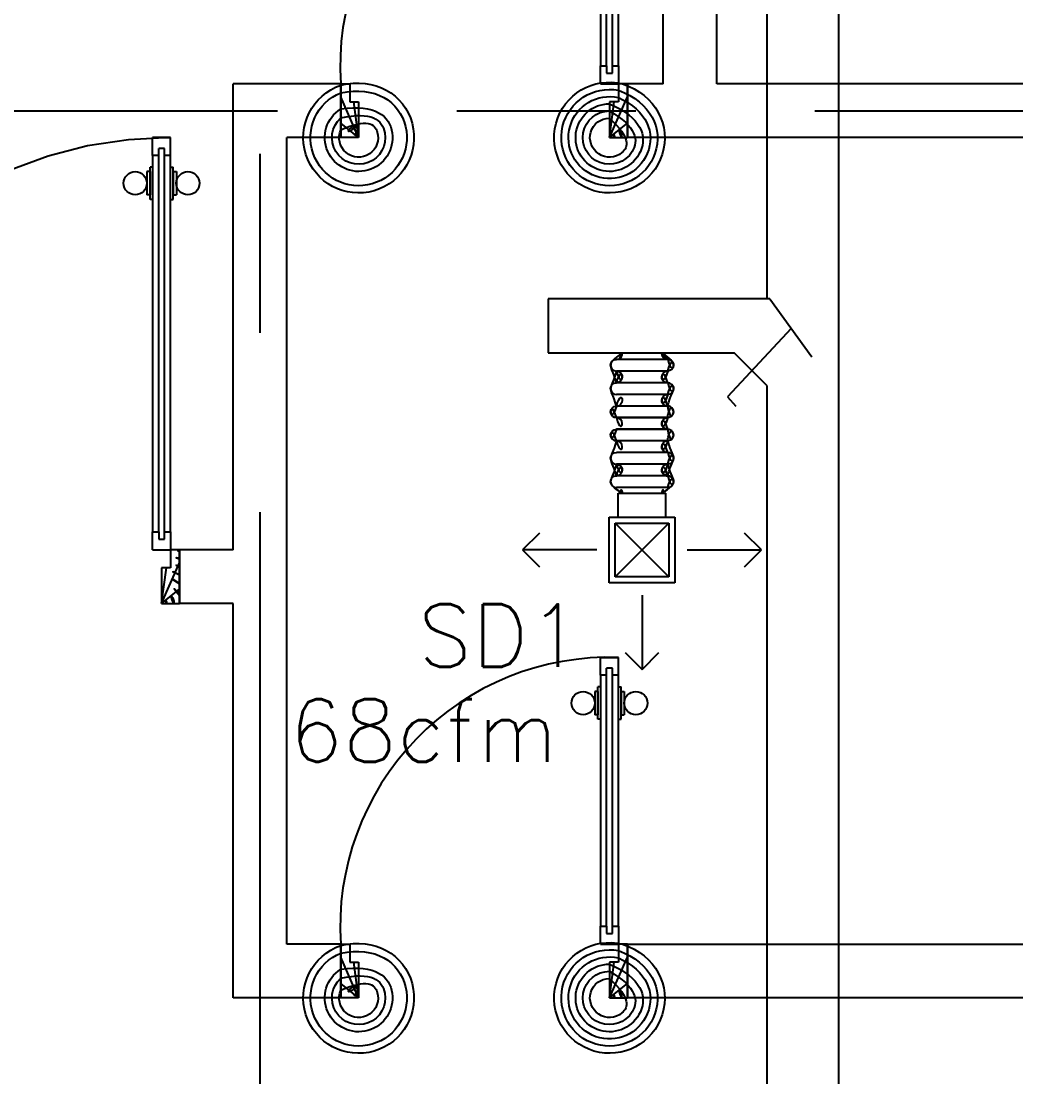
# Model space of a CAD drawing. Extents: x 417866230.2 to 417866327.8, y 43498045.5 to 43498135.4.
# Drawn here: x 417866244.73 to 417866247.506, y 43498112.027 to 43498114.972 of the extents above; entities that cross this region are included whole.
import ezdxf

# ---------------------------------------------------------------- set-up
doc = ezdxf.new("R2010")
doc.units = 0
doc.header["$MEASUREMENT"] = 0
doc.linetypes.add('CENTERX2', pattern=[4, 2.5, -0.5, 0.5, -0.5])
doc.linetypes.add('HIDDEN', pattern=[0.375, 0.25, -0.125])
for name, color, linetype in [('AXES', 11, 'CENTERX2'), ('DOOR', 9, 'CONTINUOUS'), ('DUCT', 6, 'CONTINUOUS'), ('M-AC-FLEX', 3, 'CONTINUOUS'), ('M-EGU.', 2, 'CONTINUOUS'), ('SCD', 2, 'CONTINUOUS'), ('WALL', 4, 'CONTINUOUS')]:
    doc.layers.add(name, color=color, linetype=linetype)
doc.styles.add('ROMANS', font='ROMANS.shx', dxfattribs={"width": 0.6})

# ---------------------------------------------------------------- blocks, each defined once
blk = doc.blocks.new('DOOR100')
at = {"layer": 'DOOR', "color": 7, "linetype": 'ByBlock'}
for p, q in [((-75.00000000011642, 1250), (-74.99999999959255, 1300.000000000029)), ((-75.00000000011642, 1300), (-25.00000000011642, 1300)), ((-25.00000000011642, 1300), (-75.00000000011642, 1300)), ((-25.00000000011642, 1250), (-25.00000000011642, 1300)), ((-58.00000000011642, 1250), (-58.00000000011642, 1270)), ((-42.00000000011642, 1270), (-58.00000000011642, 1270)), ((-42.00000000011642, 1250), (-42.00000000011642, 1270)), ((-58.00000000011642, 1250), (-75.00000000011642, 1250)), ((-25.00000000011642, 1250), (-42.00000000011642, 1250)), ((-82.20000000018626, 1127.642457221402), (-82.20000000018626, 1217.642457221402)), ((-75.00000000011642, 1217.642457221402), (-82.20000000018626, 1217.642457221402)), ((-25.00000000011642, 1217.642457221402), (-17.80000000004657, 1217.642457221402)), ((-17.80000000004657, 1127.642457221402), (-17.80000000004657, 1217.642457221402)), ((-91.20000000018626, 1205.042457221396), (-91.20000000018626, 1140.242457221408)), ((-82.20000000018626, 1205.042457221396), (-91.20000000018626, 1205.042457221396)), ((-82.20000000018626, 1205.042457221396), (-82.20000000018626, 1140.242457221408)), ((-17.80000000004657, 1205.042457221396), (-17.80000000004657, 1140.242457221408)), ((-17.80000000004657, 1205.042457221396), (-8.800000000046566, 1205.042457221396)), ((-8.800000000046566, 1205.042457221396), (-8.800000000046566, 1140.242457221408)), ((-82.20000000018626, 1140.242457221408), (-91.20000000018626, 1140.242457221408)), ((-75.00000000011642, 1127.642457221402), (-82.20000000018626, 1127.642457221402)), ((-25.00000000011642, 1127.642457221402), (-17.80000000004657, 1127.642457221402)), ((-17.80000000004657, 1140.242457221408), (-8.800000000046566, 1140.242457221408)), ((-75, 200), (-58, 200)), ((-75, 150), (-75, 200)), ((-58, 200), (-58, 180)), ((-58, 180), (-42, 180)), ((-42, 200), (-25, 200)), ((-42, 180), (-42, 200)), ((-25, 200), (-25, 150)), ((-1200, 0), (-1200, 150)), ((-1200, 150), (-1175, 150)), ((-1200, 150), (-1200, 0)), ((-1175, 150), (-1175, 100)), ((-75, 150), (-25, 150)), ((0, 150), (-25, 150)), ((-25, 150), (-25, 100)), ((0, 0), (0, 150)), ((0, 150), (0, 0)), ((-1150, 0), (-1200, 113.7099299924448)), ((-1175, 100), (-1150, 100)), ((-1150, 0), (-1163.357286043465, 100)), ((-1150, 100), (-1150, 0)), ((-50, 0), (0, 113.7099299924448)), ((-50, 100), (-50, 0)), ((-50, 0), (-36.64271395653486, 100)), ((-25, 100), (-50, 100)), ((-1150, 0), (-1200, 40.1457343158545)), ((-50, 0), (0, 40.1457343158545)), ((-1150, 0), (-1200, 0)), ((-50, 0), (0, 0))]:
    blk.add_line(p, q, dxfattribs=at)
at = {"layer": 'DOOR', "linetype": 'ByBlock'}
for p, q in [((-75.00000000011642, 1250), (-75, 200)), ((-58, 200), (-58.00000000011642, 1250)), ((-42, 200), (-42.00000000011642, 1250)), ((-25, 200), (-25.00000000011642, 1250))]:
    blk.add_line(p, q, dxfattribs=at)
at = {"layer": 'DOOR', "color": 7, "linetype": 'ByBlock'}
for centre in [(-123.5309442150756, 1172.642457221402), (23.53094421490096, 1172.642457221402)]:
    blk.add_circle(centre, 32.39999999998526, dxfattribs=at)
at = {"layer": 'DOOR', "linetype": 'HIDDEN', "ltscale": 0.5}
blk.add_arc((-24.99999999965075, 149.9999999994106), 1150.000000000618, 90, 179.9999999995831, dxfattribs=at)
at = {"layer": 'DOOR', "color": 7, "linetype": 'ByBlock'}
for centre, radius, start, end in [((-1150, 0), 154.4019578127773, 103.7142292212167, 108.8947114515936), ((-50, 0), 154.4019578127773, 71.10528854840643, 76.28577077878333), ((-1150, 0), 134.4019578127773, 100.7199763555959, 111.8401506085482), ((-50, 0), 134.4019578127773, 68.15984939145177, 79.28002364440412), ((-1150, 0), 94.40195781277725, 90, 121.981811965689), ((-50, 0), 94.40195781277725, 58.01818803431096, 90), ((-50, 0), 114.4019578127773, 64.0838418833441, 77.3774258719247), ((-1150, 0), 74.40195781277725, 90, 132.2235735847074), ((-50, 0), 74.40195781277725, 47.7764264152926, 90), ((-1150, 0), 54.40195781277725, 90, 156.7926171089788), ((-1150, 0), 34.40195781277725, 90, 180), ((-50, 0), 54.40195781277725, 23.20738289102122, 90), ((-50, 0), 34.40195781277725, 0, 90), ((-1150, 0), 14.40195781277725, 90, 180), ((-50, 0), 14.40195781277725, 0, 90)]:
    blk.add_arc(centre, radius, start, end, dxfattribs=at)
blk = doc.blocks.new('A$C49F1192B')
at = {"layer": 'DOOR', "color": 0, "linetype": 'ByBlock', "xscale": -1, "rotation": 270}
blk.add_blockref('DOOR100', (4.404137143865228e-05, 1200.000004766945), dxfattribs=at)
blk = doc.blocks.new('A$C09EF76E8')
at = {"layer": 'DOOR', "color": 0, "linetype": 'ByBlock'}
for p, q in [((776.5810479944921, 949.9998118262956), (726.5810479944921, 949.9998118262956)), ((726.5810479944921, 949.9998118262956), (776.5810479944921, 949.9998118262956)), ((726.5810479944921, 899.9998118262956), (726.581047995016, 949.9998118263247)), ((776.5810479944921, 899.9998118262956), (776.5810479944921, 949.9998118262956)), ((759.5810479944921, 919.9998118262956), (743.5810479944921, 919.9998118262956)), ((743.5810479944921, 899.9998118262956), (743.5810479944921, 919.9998118262956)), ((759.5810479945212, 899.9998118262956), (759.5810479945212, 919.9998118262956)), ((743.5810479944921, 899.9998118262956), (726.5810479944921, 899.9998118262956)), ((776.5810479944921, 899.9998118262956), (759.5810479945212, 899.9998118262956)), ((719.3810479944514, 855.0422690476917), (710.3810479944514, 855.0422690476917)), ((710.3810479944514, 855.0422690476917), (710.3810479944514, 790.2422690477033)), ((726.5810479944921, 867.6422690476975), (719.3810479944514, 867.6422690476975)), ((719.3810479944514, 777.6422690476975), (719.3810479944514, 867.6422690476975)), ((719.3810479944514, 855.0422690476917), (719.3810479944514, 790.2422690477033)), ((776.5810479944921, 867.6422690476975), (783.7810479945329, 867.6422690476975)), ((783.7810479945329, 777.6422690476975), (783.7810479945329, 867.6422690476975)), ((783.7810479945329, 855.0422690476917), (792.7810479945329, 855.0422690476917)), ((783.7810479945329, 855.0422690476917), (783.7810479945329, 790.2422690477033)), ((792.7810479945329, 855.0422690476917), (792.7810479945329, 790.2422690477033)), ((719.3810479944514, 790.2422690477033), (710.3810479944514, 790.2422690477033)), ((726.5810479944921, 777.6422690476975), (719.3810479944514, 777.6422690476975)), ((776.5810479944921, 777.6422690476975), (783.7810479945329, 777.6422690476975)), ((783.7810479945329, 790.2422690477033), (792.7810479945329, 790.2422690477033)), ((726.5810479944921, 149.9998118262956), (726.5810479944921, 199.9998118262956)), ((726.5810479944921, 199.9998118262956), (743.5810479944921, 199.9998118262956)), ((743.5810479944921, 199.9998118262956), (743.5810479944921, 179.9998118262956)), ((743.5810479944921, 179.9998118262956), (759.5810479944921, 179.9998118262956)), ((759.5810479944921, 179.9998118262956), (759.5810479944921, 199.9998118262956)), ((759.5810479944921, 199.9998118262956), (776.5810479944921, 199.9998118262956)), ((776.5810479944921, 199.9998118262956), (776.5810479944921, 149.9998118262956)), ((1.58104799449211, -0.0001881737043731846), (1.58104799449211, 149.9998118262956)), ((1.58104799449211, 149.9998118262956), (26.58104799449211, 149.9998118262956)), ((1.58104799449211, 149.9998118262956), (1.58104799449211, -0.0001881737043731846)), ((26.58104799449211, 149.9998118262956), (26.58104799449211, 99.99981182629563)), ((726.5810479944921, 149.9998118262956), (776.5810479944921, 149.9998118262956)), ((776.5810479944921, 149.9998118262956), (776.5810479944921, 99.99981182629563)), ((801.5810479944921, 149.9998118262956), (776.5810479944921, 149.9998118262956)), ((801.5810479944921, 149.9998118262956), (801.5810479944921, -0.0001881737043731846)), ((26.58104799449211, 99.99981182629563), (51.58104799449211, 99.99981182629563)), ((51.58104799449211, 99.99981182629563), (51.58104799449211, -0.0001881737043731846)), ((776.5810479944921, 99.99981182629563), (751.5810479944921, 99.99981182629563)), ((751.5810479944921, 99.99981182629563), (751.5810479944921, -0.0001881737043731846)), ((51.58104799449211, -0.0001881737043731846), (1.58104799449211, -0.0001881737043731846)), ((751.5810479944921, -0.0001881737043731846), (801.5810479944921, -0.0001881737043731846))]:
    blk.add_line(p, q, dxfattribs=at)
at = {"layer": 'DOOR', "linetype": 'ByBlock'}
for p, q in [((726.5810479944921, 899.9998118262956), (726.5810479944921, 199.9998118262956)), ((743.5810479944921, 199.9998118262956), (743.5810479944921, 899.9998118262956)), ((759.5810479944921, 199.9998118262956), (759.5810479945212, 899.9998118262956)), ((776.5810479944921, 199.9998118262956), (776.5810479944921, 899.9998118262956)), ((801.5810479944921, -0.0001881737043731846), (801.5810479944921, 149.9998118262956))]:
    blk.add_line(p, q, dxfattribs=at)
at = {"layer": 'DOOR', "color": 9, "linetype": 'ByBlock'}
for p, q in [((51.58104799449211, -0.0001881737043731846), (1.58104799449211, 113.7097418187404)), ((51.58104799449211, -0.0001881737043731846), (38.22376195099787, 99.99981182629563)), ((751.5810479944921, -0.0001881737043731846), (801.5810479944921, 113.7097418187404)), ((751.5810479944921, -0.0001881737043731846), (764.9383340379864, 99.99981182629563)), ((51.58104799449211, -0.0001881737043731846), (1.58104799449211, 40.14554614215012)), ((751.5810479944921, -0.0001881737043731846), (801.5810479944921, 40.14554614215012))]:
    blk.add_line(p, q, dxfattribs=at)
at = {"layer": 'DOOR', "color": 0, "linetype": 'ByBlock'}
for centre in [(678.0501037795339, 822.6422690476975), (825.1119922095104, 822.6422690476975)]:
    blk.add_circle(centre, 32.39999999998526, dxfattribs=at)
at = {"layer": 'DOOR', "linetype": 'HIDDEN', "ltscale": 0.5}
blk.add_arc((751.5810479944912, 198.8279368262956), 751.587776504524, 88.09382376498787, 183.7249371334104, dxfattribs=at)
at = {"layer": 'DOOR', "color": 9, "linetype": 'ByBlock'}
for centre, radius, start, end in [((51.58104799449211, -0.0001881737043731846), 154.4019578127773, 103.7142292224513, 108.894711450708), ((751.5810479944921, -0.0001881737043731846), 154.4019578127773, 71.10528854929191, 76.28577077754866), ((51.58104799449211, -0.0001881737043731846), 134.4019578127773, 100.7199763548406, 111.8401506069695), ((751.5810479944921, -0.0001881737043731846), 134.4019578127773, 68.15984939303054, 79.28002364515936), ((51.58104799449211, -0.0001881737043731846), 94.40195781277725, 89.99999999999999, 121.9818119669171), ((751.5810479944921, -0.0001881737043731846), 94.40195781277725, 58.01818803308286, 89.99999999999999), ((751.5810479944921, -0.0001881737043731846), 114.4019578127773, 64.08384188206205, 77.37742587129131), ((51.58104799449211, -0.0001881737043731846), 74.40195781277725, 89.99999999999999, 132.223573583169), ((751.5810479944921, -0.0001881737043731846), 74.40195781277725, 47.77642641683099, 89.99999999999999), ((51.58104799449211, -0.0001881737043731846), 54.40195781277725, 89.99999999999999, 156.7926171080232), ((51.58104799449211, -0.0001881737043731846), 34.40195781277725, 89.99999999999999, 180), ((751.5810479944921, -0.0001881737043731846), 54.40195781277725, 23.20738289197682, 89.99999999999999), ((751.5810479944921, -0.0001881737043731846), 34.40195781277725, 0, 89.99999999999999), ((51.58104799449211, -0.0001881737043731846), 14.40195781277725, 89.99999999999999, 180), ((751.5810479944921, -0.0001881737043731846), 14.40195781277725, 0, 89.99999999999999)]:
    blk.add_arc(centre, radius, start, end, dxfattribs=at)

msp = doc.modelspace()

# ---------------------------------------------------------------- linework, layer by layer
at = {"layer": 'AXES'}
for p, q in [((417866245.3968632, 43498063.10208099), (417866245.3968632, 43498121.92208099)), ((417866230.9454184, 43498114.72208098), (417866300.0368633, 43498114.72208098))]:
    msp.add_line(p, q, dxfattribs=at)
at = {"layer": 'DUCT', "linetype": 'Continuous'}
for p, q in [((417866246.811291, 43498121.06140421), (417866246.8112909, 43498114.19697495)), ((417866247.011291, 43498121.06140421), (417866247.011291, 43498110.90734152)), ((417866246.2007464, 43498114.19697495), (417866246.2007464, 43498114.04697495)), ((417866246.8196222, 43498114.19697495), (417866246.2007464, 43498114.19697495)), ((417866246.8196222, 43498114.19697495), (417866246.9362473, 43498114.03580074)), ((417866246.8790824, 43498114.11480179), (417866246.7015144, 43498113.92366137)), ((417866246.2007464, 43498114.04697495), (417866246.7196222, 43498114.04697495)), ((417866246.811291, 43498113.95530624), (417866246.7196222, 43498114.04697495)), ((417866246.8112909, 43498113.95530628), (417866246.811291, 43498110.72690163)), ((417866246.7015144, 43498113.92366137), (417866246.7247889, 43498113.89782298)), ((417866246.7015144, 43498113.92366137), (417866246.7015144, 43498113.92366137))]:
    msp.add_line(p, q, dxfattribs=at)
at = {"layer": 'M-AC-FLEX', "color": 11}
for p, q in [((417866246.5343609, 43498114.02833685), (417866246.3912845, 43498114.02833685)), ((417866246.5343609, 43498114.02833667), (417866246.3912845, 43498114.02833667)), ((417866246.5343609, 43498113.99574997), (417866246.3912845, 43498113.99574997)), ((417866246.5343609, 43498113.99574985), (417866246.3912845, 43498113.99574985)), ((417866246.5343609, 43498113.96316292), (417866246.3912845, 43498113.96316292)), ((417866246.5343609, 43498113.9631628), (417866246.3912845, 43498113.9631628)), ((417866246.5343609, 43498113.93057611), (417866246.3912845, 43498113.93057611)), ((417866246.5343609, 43498113.93057593), (417866246.3912845, 43498113.93057593)), ((417866246.5343609, 43498113.89798912), (417866246.3912845, 43498113.89798912)), ((417866246.5343609, 43498113.89798912), (417866246.3912845, 43498113.89798912)), ((417866246.3909988, 43498113.86597099), (417866246.5340753, 43498113.86597099)), ((417866246.3909988, 43498113.86597099), (417866246.5340753, 43498113.86597099)), ((417866246.5343609, 43498113.86596873), (417866246.3912845, 43498113.86596873)), ((417866246.5343609, 43498113.86596855), (417866246.3912845, 43498113.86596855)), ((417866246.3909988, 43498113.83337917), (417866246.5340753, 43498113.83337917)), ((417866246.3909988, 43498113.83337917), (417866246.5340753, 43498113.83337917)), ((417866246.5343609, 43498113.83338162), (417866246.3912845, 43498113.83338162)), ((417866246.5343609, 43498113.83338144), (417866246.3912845, 43498113.83338144)), ((417866246.5343609, 43498113.80136105), (417866246.3912845, 43498113.80136105)), ((417866246.5343609, 43498113.80136105), (417866246.3912845, 43498113.80136105)), ((417866246.5343609, 43498113.76877423), (417866246.3912845, 43498113.76877423)), ((417866246.5343609, 43498113.76877405), (417866246.3912845, 43498113.76877405)), ((417866246.5343609, 43498113.73618736), (417866246.3912845, 43498113.73618736)), ((417866246.5343609, 43498113.73618724), (417866246.3912845, 43498113.73618724)), ((417866246.5343609, 43498113.70360043), (417866246.3912845, 43498113.70360043)), ((417866246.5343609, 43498113.70360031), (417866246.3912845, 43498113.70360031)), ((417866246.5343609, 43498113.67101344), (417866246.3912845, 43498113.67101344))]:
    msp.add_line(p, q, dxfattribs=at)
at = {"layer": 'M-AC-FLEX'}
for points in [[(417866246.4074084, 43498114.04697495, -0.4571702278787348), (417866246.3912845, 43498114.02833679, 0.9999999999999997), (417866246.3912845, 43498113.99574985)], [(417866246.5343609, 43498114.02833679, -0.4571702278787348), (417866246.5182371, 43498114.04697495, -0.4571702278787348)], [(417866246.5182371, 43498114.04697495, 0.4571702278787348), (417866246.5343609, 43498114.02833679, -0.9999999999999997), (417866246.5343609, 43498113.99574985)], [(417866246.3912845, 43498113.96316292, 1), (417866246.3912845, 43498113.99574985, -0.9999999999999997), (417866246.3912845, 43498114.02833679)], [(417866246.5343609, 43498113.99574985, 1), (417866246.5343609, 43498114.02833679)], [(417866246.5343609, 43498114.02833679, -1), (417866246.5343609, 43498113.99574985)], [(417866246.3912845, 43498113.99574985, -1), (417866246.3912845, 43498113.96316292, 0.9999999999999997), (417866246.3912845, 43498113.93057599)], [(417866246.5343609, 43498113.96316292, -1), (417866246.5343609, 43498113.99574985)], [(417866246.5343609, 43498113.99574985, 1), (417866246.5343609, 43498113.96316292)], [(417866246.3912845, 43498113.89798906, 1), (417866246.3912845, 43498113.93057599, -0.9999999999999997), (417866246.3912845, 43498113.96316292)], [(417866246.5343609, 43498113.89798906, -1), (417866246.5343609, 43498113.93057599, 0.9999999999999997), (417866246.5343609, 43498113.96316292)], [(417866246.5343609, 43498113.96316292, -1), (417866246.5343609, 43498113.93057599)], [(417866246.5343609, 43498113.93057599, 1), (417866246.5343609, 43498113.96316292)], [(417866246.5343609, 43498113.93057599, 1), (417866246.5343609, 43498113.89798906)], [(417866246.3912845, 43498113.89798906, 0.9998379277357049), (417866246.3907131, 43498113.86596849)], [(417866246.3912845, 43498113.89798906, 0.9998379277357049), (417866246.3907131, 43498113.86596849)], [(417866246.3912845, 43498113.86596849, -0.9998379277357049), (417866246.3907131, 43498113.89798906)], [(417866246.3912927, 43498113.89798918, -0.004509969774748916), (417866246.3909988, 43498113.89798655, 0.008922227067377475), (417866246.3904274, 43498113.89798655)], [(417866246.3909988, 43498113.89798655, 0.008922204748517097), (417866246.3904274, 43498113.89798655)], [(417866246.3907131, 43498113.89798906, -0.004461024754221227), (417866246.3909988, 43498113.89798655)], [(417866246.3907131, 43498113.89798906, -0.004461024754221227), (417866246.3909988, 43498113.89798655)], [(417866246.5337813, 43498113.89798918, 0.004509969774748916), (417866246.5340753, 43498113.89798655, -1.018005099723095), (417866246.5340753, 43498113.86597099)], [(417866246.5337813, 43498113.86596837, -0.004509969774748916), (417866246.5340753, 43498113.86597099, 1.018005099723095), (417866246.5340753, 43498113.89798655)], [(417866246.3909988, 43498113.86597099, -0.008922204748517097), (417866246.3904274, 43498113.86597099)], [(417866246.3912927, 43498113.86596837, 0.004509969774748916), (417866246.3909988, 43498113.86597099, -0.008922227067377475), (417866246.3904274, 43498113.86597099)], [(417866246.3907131, 43498113.86596849, 0.004461024754221227), (417866246.3909988, 43498113.86597099)], [(417866246.3907131, 43498113.86596849, 0.004461024754221227), (417866246.3909988, 43498113.86597099)], [(417866246.3911457, 43498113.86596664, -1), (417866246.3911457, 43498113.83337983, 0.004382523137212694), (417866246.3908601, 43498113.83337732, 0.004382523137212694)], [(417866246.5343609, 43498113.83338168, -1), (417866246.5343609, 43498113.86596849)], [(417866246.5343609, 43498113.86596849, 1), (417866246.5343609, 43498113.83338168, -0.004382523137212694), (417866246.5346465, 43498113.83337917, -0.004382523137212694)], [(417866246.5343609, 43498113.86596849, 1), (417866246.5343609, 43498113.83338168)], [(417866246.3912845, 43498113.83338168, 0.9998379277357049), (417866246.3907131, 43498113.80136111)], [(417866246.3912845, 43498113.83338168, 0.9998379277357049), (417866246.3907131, 43498113.80136111)], [(417866246.3912845, 43498113.80136111, -0.9998379277357049), (417866246.3907131, 43498113.83338168)], [(417866246.3912845, 43498113.80136111, -0.9998379277357049), (417866246.3907131, 43498113.83338168)], [(417866246.3912927, 43498113.83338179, -0.004509969774748916), (417866246.3909988, 43498113.83337917, 0.008922227067377475), (417866246.3904274, 43498113.83337917)], [(417866246.3909988, 43498113.83337917, 0.008922204748517097), (417866246.3904274, 43498113.83337917)], [(417866246.3907131, 43498113.83338168, -0.004461024754221227), (417866246.3909988, 43498113.83337917)], [(417866246.3907131, 43498113.83338168, -0.004461024754221227), (417866246.3909988, 43498113.83337917)], [(417866246.5337813, 43498113.83338179, 0.004509969774748916), (417866246.5340753, 43498113.83337917, -1.018005099723095), (417866246.5340753, 43498113.80136361)], [(417866246.5337813, 43498113.80136099, -0.004509969774748916), (417866246.5340753, 43498113.80136361, 1.018005099723095), (417866246.5340753, 43498113.83337917)], [(417866246.3912845, 43498113.80136111, -1), (417866246.3912845, 43498113.76877417, 0.9999999999999997), (417866246.3912845, 43498113.73618724)], [(417866246.3912927, 43498113.80136099, 0.004509969774748916), (417866246.3909988, 43498113.80136361, -0.008922227067377475), (417866246.3904274, 43498113.80136361)], [(417866246.3909988, 43498113.80136361, -0.008922204748517097), (417866246.3904274, 43498113.80136361)], [(417866246.3907131, 43498113.80136111, 0.004461024754221227), (417866246.3909988, 43498113.80136361)], [(417866246.3907131, 43498113.80136111, 0.004461024754221227), (417866246.3909988, 43498113.80136361)], [(417866246.5343609, 43498113.76877417, -1), (417866246.5343609, 43498113.80136111)], [(417866246.5343609, 43498113.80136111, 1), (417866246.5343609, 43498113.76877417, -0.9999999999999997), (417866246.5343609, 43498113.73618724)], [(417866246.3912845, 43498113.70360031, 1), (417866246.3912845, 43498113.73618724, -0.9999999999999997), (417866246.3912845, 43498113.76877417)], [(417866246.5343609, 43498113.70360031, -1), (417866246.5343609, 43498113.73618724, 0.9999999999999997), (417866246.5343609, 43498113.76877417)], [(417866246.5343609, 43498113.73618724, 1), (417866246.5343609, 43498113.76877417)], [(417866246.5343609, 43498113.76877417, -1), (417866246.5343609, 43498113.73618724)], [(417866246.3912845, 43498113.73618736, -1), (417866246.3912845, 43498113.70360043, 0.9999999999999997), (417866246.3912845, 43498113.6710135)], [(417866246.3912845, 43498113.73618736, -0.4123322109656019), (417866246.4075775, 43498113.7199985, -0.4123322109656019)], [(417866246.3912845, 43498113.70360031, 0.4123322109656019), (417866246.4075775, 43498113.71978917, 0.4123322109656019)], [(417866246.5343609, 43498113.70360043, -1), (417866246.5343609, 43498113.73618736)], [(417866246.5343609, 43498113.73618736, 1), (417866246.5343609, 43498113.70360043, -0.9999999999999997), (417866246.5343609, 43498113.6710135)], [(417866246.5343609, 43498113.73618724, 1), (417866246.5343609, 43498113.70360031)], [(417866246.5343609, 43498113.73618736, 0.4123322109656019), (417866246.5180678, 43498113.7199985, 0.4123322109656019)], [(417866246.5343609, 43498113.70360031, -0.4123322109656019), (417866246.5180678, 43498113.71978917, -0.4123322109656019)], [(417866246.4075734, 43498113.65510412, 0.4073251335911831), (417866246.3912845, 43498113.6710135, -0.9999999999999997), (417866246.3912845, 43498113.70360043)], [(417866246.518072, 43498113.65510412, -0.4073251335911831), (417866246.5343609, 43498113.6710135, 0.9999999999999997), (417866246.5343609, 43498113.70360043)], [(417866246.5343609, 43498113.70360043, -1), (417866246.5343609, 43498113.6710135)], [(417866246.5343609, 43498113.6710135, 1), (417866246.5343609, 43498113.70360043)]]:
    msp.add_lwpolyline(points, format="xyb", dxfattribs=at)
at = {"layer": 'M-EGU.'}
for p, q in [((417866246.3961567, 43498113.58843812), (417866246.3961567, 43498113.65510412)), ((417866246.3961567, 43498113.65510412), (417866246.5294886, 43498113.65510412)), ((417866246.5294886, 43498113.58843812), (417866246.5294886, 43498113.65510412)), ((417866246.3711569, 43498113.40510662), (417866246.3711569, 43498113.58843812)), ((417866246.3711569, 43498113.58843812), (417866246.5544884, 43498113.58843812)), ((417866246.5544884, 43498113.58843812), (417866246.5544884, 43498113.40510662)), ((417866246.1766326, 43498113.54391235), (417866246.1294926, 43498113.49677237)), ((417866246.7961527, 43498113.49677237), (417866246.7490126, 43498113.54391235)), ((417866246.3369465, 43498113.49677237), (417866246.1294926, 43498113.49677237)), ((417866246.1294926, 43498113.49677237), (417866246.1766326, 43498113.44963239)), ((417866246.5886988, 43498113.49677237), (417866246.7961527, 43498113.49677237)), ((417866246.7490126, 43498113.44963239), (417866246.7961527, 43498113.49677237)), ((417866246.5544884, 43498113.40510662), (417866246.3711569, 43498113.40510662)), ((417866246.4628227, 43498113.37089621), (417866246.4628227, 43498113.16344237)), ((417866246.4156827, 43498113.21058235), (417866246.4628227, 43498113.16344237)), ((417866246.4628227, 43498113.16344237), (417866246.5099626, 43498113.21058235))]:
    msp.add_line(p, q, dxfattribs=at)
at = {"layer": 'M-EGU.', "linetype": 'HIDDEN'}
for p, q in [((417866246.3878234, 43498113.42177312), (417866246.3878234, 43498113.57177162)), ((417866246.3878234, 43498113.57177162), (417866246.5378219, 43498113.42177312)), ((417866246.3878234, 43498113.42177312), (417866246.5378219, 43498113.57177162)), ((417866246.3878234, 43498113.57177162), (417866246.5378219, 43498113.57177162)), ((417866246.5378219, 43498113.57177162), (417866246.5378219, 43498113.42177312)), ((417866246.5378219, 43498113.42177312), (417866246.3878234, 43498113.42177312))]:
    msp.add_line(p, q, dxfattribs=at)
at = {"layer": 'WALL'}
for p, q in [((417866246.5218632, 43498114.79708099), (417866246.5218632, 43498116.59708257)), ((417866246.6718633, 43498114.79708099), (417866246.6718633, 43498116.59708162)), ((417866245.6218632, 43498114.79708099), (417866245.3218632, 43498114.79708099)), ((417866245.3218632, 43498113.49708098), (417866245.3218632, 43498114.79708099)), ((417866245.6218632, 43498114.79708099), (417866245.6218642, 43498114.64708099)), ((417866246.4218633, 43498114.79708099), (417866246.4218642, 43498114.64708099)), ((417866246.5218632, 43498114.79708099), (417866246.4218633, 43498114.79708099)), ((417866248.7468632, 43498114.79708099), (417866246.6718633, 43498114.79708099)), ((417866245.6218642, 43498114.64708099), (417866245.4718633, 43498114.64708099)), ((417866245.4718633, 43498112.39708099), (417866245.4718633, 43498114.64708099)), ((417866247.7218696, 43498114.64708099), (417866246.4218642, 43498114.64708099)), ((417866245.3218632, 43498113.49708098), (417866245.1718633, 43498113.49708098)), ((417866245.1718633, 43498113.49708098), (417866245.1718642, 43498113.34708098)), ((417866245.3218632, 43498113.34708098), (417866245.1718642, 43498113.34708098)), ((417866245.3218632, 43498112.24708098), (417866245.3218632, 43498113.34708098)), ((417866245.6218632, 43498112.39708099), (417866245.4718633, 43498112.39708099)), ((417866245.6218632, 43498112.39708099), (417866245.6218642, 43498112.24708098)), ((417866246.4218634, 43498112.39708257), (417866247.7218627, 43498112.39707434)), ((417866245.6218642, 43498112.24708098), (417866245.3218632, 43498112.24708098)), ((417866248.0738221, 43498112.24708098), (417866246.4218642, 43498112.24708098))]:
    msp.add_line(p, q, dxfattribs=at)

# ---------------------------------------------------------------- block references
at = {"layer": 'DOOR', "xscale": 0.001000000047497451, "yscale": 0.0009999999892897904, "zscale": 0.001}
for p in [(417866245.6202831, 43498114.64708117), (417866245.6202831, 43498112.24708147)]:
    msp.add_blockref('A$C09EF76E8', p, dxfattribs=at)
at = {"layer": 'DOOR', "xscale": -0.0009999999892897904, "yscale": 0.0009999999892897904, "zscale": 0.001, "rotation": 270}
msp.add_blockref('A$C49F1192B', (417866243.9718639, 43498113.34708094), dxfattribs=at)

# ---------------------------------------------------------------- texts
at = {"layer": 'SCD', "style": 'ROMANS'}
for s, p in [('SD1', (417866245.838058, 43498113.17053422)), ('68cfm', (417866245.47812, 43498112.90533046))]:
    msp.add_text(s, height=0.175, dxfattribs=at).set_placement(p)

doc.saveas('drawing.dxf')
